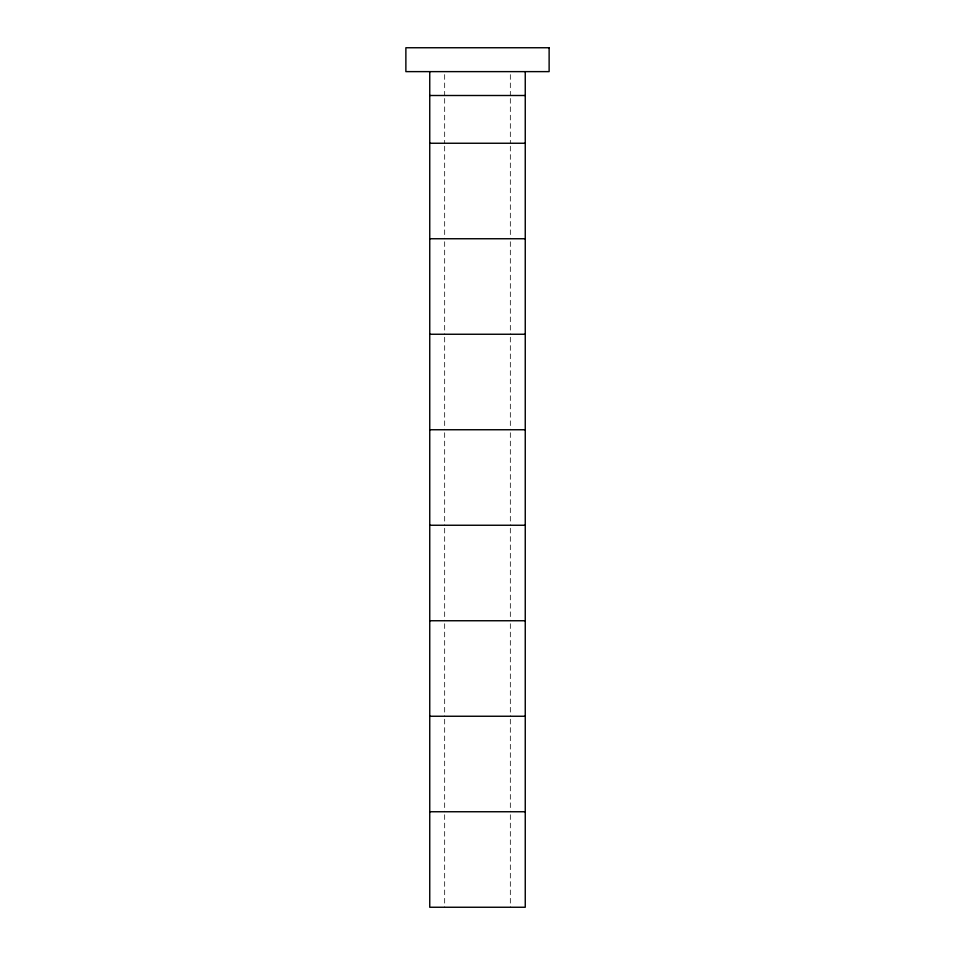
<?xml version="1.0" encoding="UTF-8"?>
<svg xmlns="http://www.w3.org/2000/svg" width="955" height="955" viewBox="0 0 955 955"><rect width="100%" height="100%" fill="white"/><g stroke="black" fill="none" stroke-linecap="round" stroke-linejoin="round"><path stroke-width="0.72" stroke-dasharray="4.78 3.58" d="M510.328 74.609L510.328 95.5M510.328 98.484L510.328 143.25M510.328 146.234L510.328 238.75M510.328 241.734L510.328 334.25M510.328 337.234L510.328 429.75M510.328 432.734L510.328 525.25M510.328 528.234L510.328 620.75M510.328 623.734L510.328 716.25M510.328 719.234L510.328 811.75M510.328 814.734L510.328 907.25M444.672 74.609L444.672 95.5M444.672 98.484L444.672 143.25M444.672 146.234L444.672 238.75M444.672 241.734L444.672 334.25M444.672 337.234L444.672 429.75M444.672 432.734L444.672 525.25M444.672 528.234L444.672 620.75M444.672 623.734L444.672 716.25M444.672 719.234L444.672 811.75M444.672 814.734L444.672 907.25"/><path stroke-width="1.43" d="M429.75 95.5L525.25 95.5M429.75 143.25L525.25 143.25M429.75 238.75L525.25 238.75M429.75 334.25L525.25 334.25M429.75 429.75L525.25 429.75M429.75 525.25L525.25 525.25M429.75 620.75L525.25 620.75M429.75 716.25L525.25 716.25M429.75 811.75L525.25 811.75M525.25 71.625L525.25 907.25L429.75 907.25L429.75 71.625M549.125 47.75L405.875 47.75L405.875 71.625L549.125 71.625L549.125 47.75"/></g></svg>
